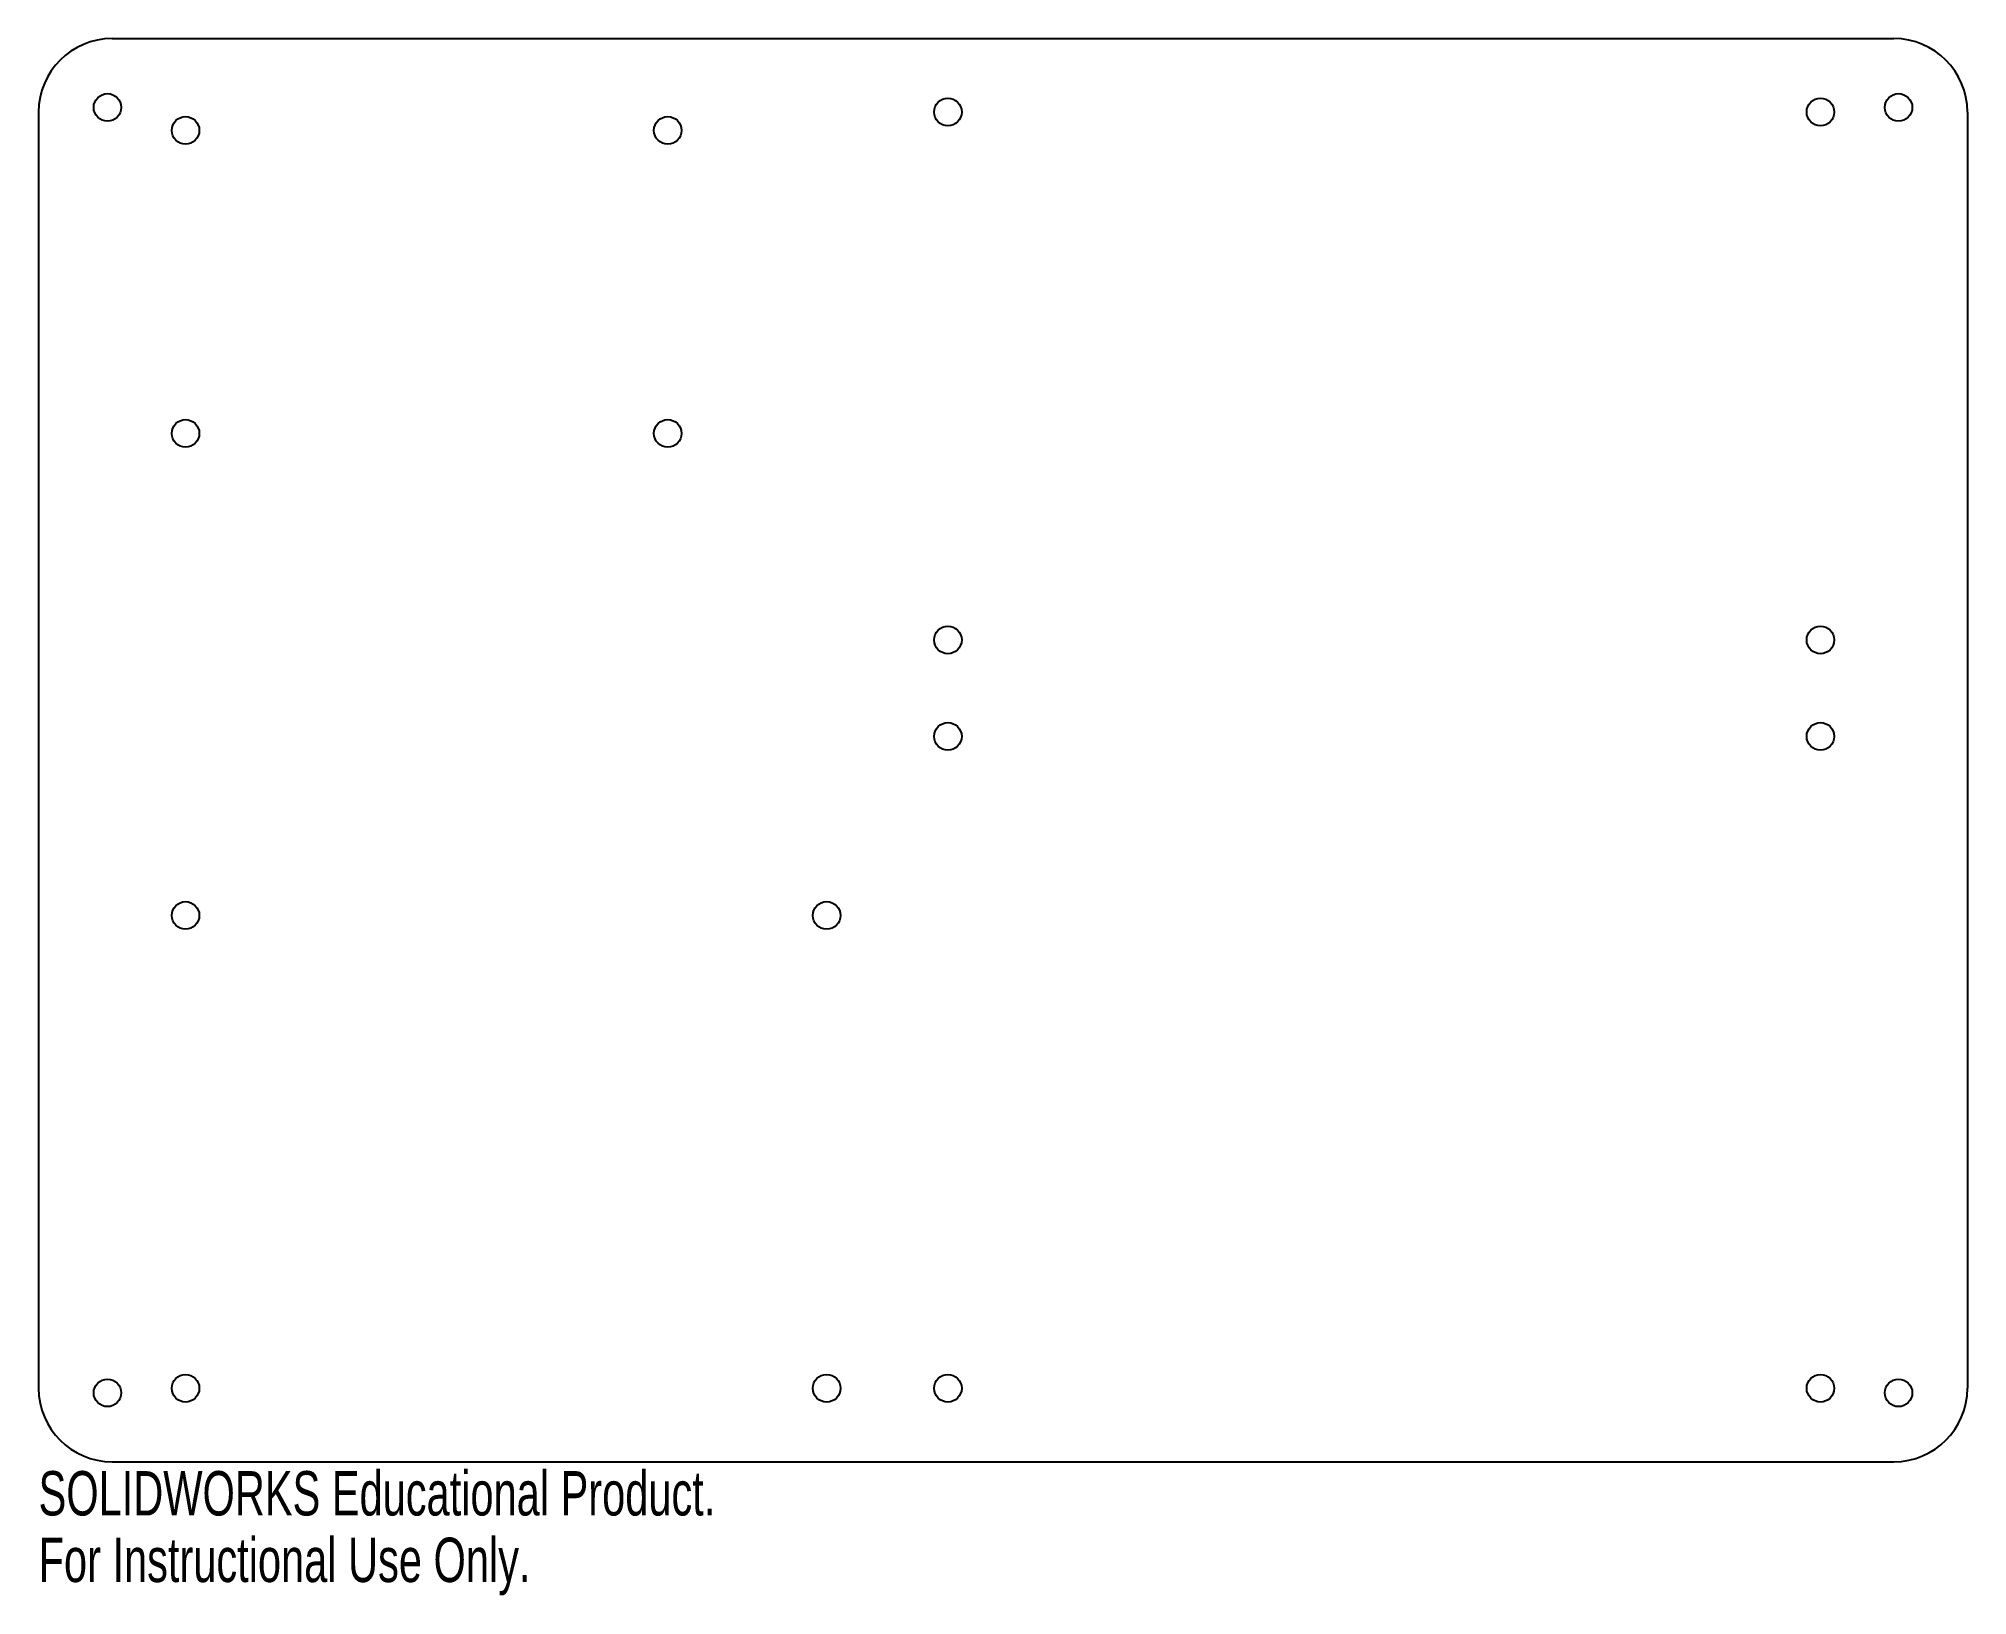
# Model space of a CAD drawing. Header units: millimetres. Extents: x -105 to 105, y -92 to 78.
import ezdxf

# ---------------------------------------------------------------- set-up
doc = ezdxf.new("R2010")
doc.units = ezdxf.units.MM
doc.styles.add('SLDTEXTSTYLE0', font='TXT', dxfattribs={"width": 0.7})

msp = doc.modelspace()

# ---------------------------------------------------------------- linework, layer by layer
at = {"color": 7, "linetype": 'Continuous', "lineweight": 25}
for p, q in [((-97, 77.5), (97, 77.5)), ((-105, 69.5), (-105, -69.5)), ((105, 69.5), (105, -69.5)), ((-97, -77.5), (97, -77.5))]:
    msp.add_line(p, q, dxfattribs=at)
for centre in [(-97.5, 70), (97.5, 70), (-6, 69.5), (89, 69.5), (-89, 67.5), (-36.5, 67.5), (-89, 34.5), (-36.5, 34.5), (-6, 12), (89, 12), (-6, 1.5), (89, 1.5), (-89, -18), (-19.2, -18), (-97.5, -70), (-89, -69.5), (-19.2, -69.5), (-6, -69.5), (89, -69.5), (97.5, -70)]:
    msp.add_circle(centre, 1.5, dxfattribs=at)
for centre, start, end in [((-97, 69.5), 90, 180), ((97, 69.5), 0, 90), ((-97, -69.5), 180, 270), ((97, -69.5), 270, 0)]:
    msp.add_arc(centre, 8, start, end, dxfattribs=at)

# ---------------------------------------------------------------- texts
at = {"color": 7, "linetype": 'Continuous', "char_height": 4.8336, "attachment_point": 1, "style": 'SLDTEXTSTYLE0'}
for s, insert in [('SOLIDWORKS Educational Product.', (-105, -78.52)), ('For Instructional Use Only.', (-105, -85.77))]:
    msp.add_mtext(s, dxfattribs=dict(at, insert=insert))

doc.saveas('drawing.dxf')
